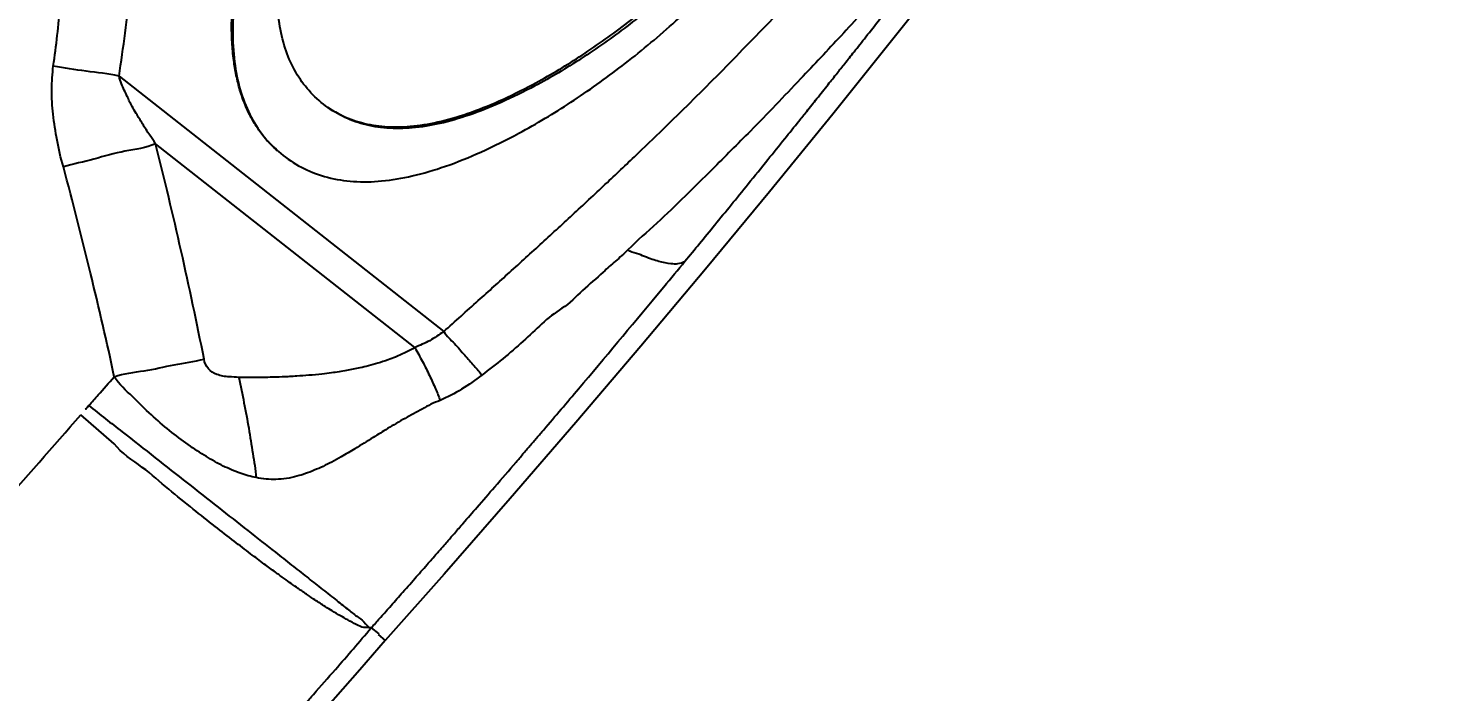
# Model space of a CAD drawing. Header units: millimetres. Extents: x 1145859089 to 1147511753, y -1047484727 to -1047247487.
# Drawn here: x 1147325913.1 to 1147325993.2, y -1047434411.5 to -1047434373.7 of the extents above; entities that cross this region are included whole.
import ezdxf
from ezdxf.xclip import XClip

# ---------------------------------------------------------------- set-up
doc = ezdxf.new("R2010")
doc.units = ezdxf.units.MM
doc.header["$LTSCALE"] = 100
doc.header["$MEASUREMENT"] = 0
doc.header["$XCLIPFRAME"] = 2
doc.layers.get('0').update_dxf_attribs({"linetype": 'CONTINUOUS'})
for name, color, linetype in [('XREF', 135, 'CONTINUOUS'), ('단지배치도$0$S240910', 33, 'CONTINUOUS'), ('단지배치도$0$W240910', 135, 'CONTINUOUS')]:
    doc.layers.add(name, color=color, linetype=linetype)
doc.styles.add('단지배치도$0$WS1', font='romans.shx', dxfattribs={"width": 0.8, "bigfont": 'whgtxt.shx'})

# ---------------------------------------------------------------- blocks, each defined once
blk = doc.blocks.new('단지배치도$0$zw$9902')
at = {"layer": '단지배치도$0$W240910', "linetype": 'ByBlock', "ltscale": 20}
for p, q in [((65693.495, -63000.942), (65690.385, -63004.871)), ((65690.385, -63004.871), (65686.811, -63009.324)), ((65646.201, -63007.164), (65664.678, -63021.693)), ((65686.811, -63009.324), (65683.205, -63013.75)), ((65663.028, -63022.605), (65648.279, -63011.006)), ((65683.205, -63013.75), (65679.567, -63018.151)), ((65679.567, -63018.151), (65675.898, -63022.525)), ((65676.809, -63019.618), (65677.203, -63019.143)), ((65675.898, -63022.525), (65672.197, -63026.873)), ((65645.927, -63028.075), (65644.019, -63026.43)), ((65672.197, -63026.873), (65668.465, -63031.193)), ((65668.465, -63031.193), (65664.702, -63035.487)), ((65664.702, -63035.487), (65661.345, -63039.264)), ((65656.395, -63036.309), (65656.383, -63036.301)), ((65660.536, -63038.541), (65660.544, -63038.551)), ((65660.538, -63038.561), (65660.537, -63038.564)), ((65660.537, -63038.565), (65660.538, -63038.564)), ((65660.537, -63038.564), (65660.537, -63038.565)), ((65660.537, -63038.565), (65660.537, -63038.565)), ((65660.541, -63038.557), (65660.538, -63038.561)), ((65660.538, -63038.564), (65660.54, -63038.563)), ((65660.54, -63038.563), (65660.541, -63038.561)), ((65660.544, -63038.551), (65660.541, -63038.557)), ((65660.541, -63038.561), (65660.545, -63038.558)), ((65660.545, -63038.558), (65660.55, -63038.553)), ((65660.55, -63038.553), (65660.989, -63038.884)), ((65660.989, -63038.884), (65660.955, -63038.922)), ((65660.955, -63038.922), (65661.345, -63039.264)), ((65661.345, -63039.264), (65659.897, -63040.938)), ((65659.897, -63040.938), (65657.96, -63043.133))]:
    blk.add_line(p, q, dxfattribs=at)
for centre, radius, start, end in [((65404.85, -63072.292), 251.025, 11.26445, 14.13122), ((65121.09, -62558.602), 722.053, 320.370361, 320.520025)]:
    blk.add_arc(centre, radius, start, end, dxfattribs=at)
for points, start_tangent, end_tangent in [([(65694.958, -62961.539), (65693.764, -62960.784), (65692.432, -62960.289), (65690.963, -62960.056), (65689.355, -62960.083), (65687.609, -62960.371), (65685.725, -62960.921), (65683.704, -62961.731), (65681.544, -62962.801), (65678.586, -62964.563), (65675.668, -62966.638), (65672.789, -62969.026), (65669.951, -62971.727), (65667.152, -62974.741), (65664.393, -62978.069), (65661.807, -62981.539), (65659.536, -62984.972), (65657.579, -62988.369), (65655.937, -62991.73), (65654.609, -62995.054), (65653.595, -62998.342), (65653.066, -63000.689), (65652.757, -63002.841), (65652.668, -63004.799), (65652.801, -63006.562), (65653.154, -63008.13), (65653.728, -63009.503), (65654.523, -63010.682), (65655.539, -63011.666)], (-0.785279, 0.619142), (0.78606, -0.61815)), ([(65655.538, -63011.667), (65656.733, -63012.422), (65658.065, -63012.917), (65659.535, -63013.151), (65661.142, -63013.124), (65662.888, -63012.836), (65664.771, -63012.288), (65666.792, -63011.478), (65668.951, -63010.408), (65671.908, -63008.647), (65674.826, -63006.573), (65677.704, -63004.185), (65680.543, -63001.484), (65683.343, -62998.469), (65686.102, -62995.141), (65688.689, -62991.67), (65690.96, -62988.235), (65692.918, -62984.838), (65694.56, -62981.477), (65695.889, -62978.152), (65696.902, -62974.864), (65697.432, -62972.518), (65697.741, -62970.365), (65697.829, -62968.408), (65697.697, -62966.645), (65697.343, -62965.076), (65696.769, -62963.703), (65695.974, -62962.524), (65694.958, -62961.539)], (0.785278, -0.619144), (-0.78606, 0.61815)), ([(65655.221, -63011.409), (65655.117, -63011.319), (65654.804, -63011.017), (65654.327, -63010.463), (65653.91, -63009.854), (65653.553, -63009.19), (65653.215, -63008.363), (65652.97, -63007.545), (65652.791, -63006.686), (65652.728, -63006.267), (65652.631, -63005.226), (65652.608, -63004.153), (65652.653, -63003.05), (65652.763, -63001.918), (65653.034, -63000.209), (65653.354, -62998.753), (65653.752, -62997.277), (65653.937, -62996.665), (65654.517, -62994.945), (65655.183, -62993.22), (65655.928, -62991.49), (65656.751, -62989.758), (65657.648, -62988.024), (65658.618, -62986.289), (65659.659, -62984.556), (65661.009, -62982.468), (65662.411, -62980.456), (65663.889, -62978.478), (65665.442, -62976.535), (65666.61, -62975.155), (65668.257, -62973.321), (65669.946, -62971.57), (65671.674, -62969.902), (65673.433, -62968.327), (65675.211, -62966.858), (65677.002, -62965.505), (65678.603, -62964.402), (65678.74, -62964.313)], (-0.758989, 0.651104), (0.838158, 0.545428)), ([(65657.829, -63008.753), (65656.907, -63007.863), (65656.182, -63006.8), (65655.655, -63005.566), (65655.325, -63004.158), (65655.194, -63002.579), (65655.261, -63000.827), (65655.526, -62998.903), (65655.988, -62996.807), (65656.873, -62993.893), (65658.035, -62990.951), (65659.475, -62987.981), (65661.192, -62984.984), (65663.187, -62981.959), (65665.459, -62978.906)], (-0.785843, 0.618426), (0.61815, 0.78606)), ([(65642.457, -63006.584), (65642.87, -63003.102), (65643.173, -62999.552), (65643.364, -62995.935), (65643.441, -62992.25)], (0.152618, 0.988285), (0.001639, 0.999999)), ([(65646.201, -63007.164), (65646.84, -63002.244), (65647.265, -62997.304), (65647.487, -62992.364)], (0.149045, 0.98883), (0.022971, 0.999736)), ([(65658.06, -63008.916), (65658.798, -63009.351), (65660.002, -63009.805), (65661.326, -63010.026), (65662.77, -63010.013), (65664.334, -63009.767), (65666.019, -63009.287), (65667.824, -63008.574), (65669.749, -63007.628), (65672.387, -63006.069), (65674.982, -63004.239), (65677.532, -63002.138), (65680.04, -62999.767), (65682.503, -62997.125), (65684.923, -62994.213)], (0.825524, -0.564368), (0.618279, 0.785959)), ([(65685.038, -62994.303), (65682.617, -62997.216), (65680.153, -62999.858), (65677.645, -63002.23), (65675.095, -63004.33), (65672.501, -63006.16), (65669.863, -63007.718), (65667.937, -63008.664), (65666.131, -63009.377), (65664.446, -63009.857), (65662.882, -63010.103), (65661.438, -63010.116), (65660.114, -63009.895), (65658.912, -63009.441), (65657.829, -63008.753)], (-0.618279, -0.785959), (-0.785843, 0.618426)), ([(65677.399, -63009.942), (65680.38, -63006.985), (65683.397, -63003.886), (65686.354, -63000.737), (65689.196, -62997.56)], (0.719393, 0.694603), (0.681606, 0.731719)), ([(65691.962, -62999.736), (65689.688, -63002.256), (65687.283, -63004.866), (65684.98, -63007.318), (65682.127, -63010.283), (65679.954, -63012.474)], (-0.664378, -0.747397), (-0.696437, -0.717618)), ([(65678.404, -63017.689), (65679.231, -63016.683), (65680.106, -63015.616), (65681.028, -63014.487), (65682.001, -63013.291), (65683.121, -63011.908), (65684.083, -63010.715), (65684.888, -63009.713), (65685.33, -63009.163), (65685.913, -63008.433), (65686.555, -63007.628), (65687.061, -63006.992), (65687.496, -63006.444), (65688.025, -63005.777), (65688.696, -63004.927), (65689.513, -63003.89), (65690.303, -63002.882), (65690.992, -63002.002), (65691.579, -63001.248), (65692.066, -63000.622), (65692.453, -63000.123)], (0.635764, 0.771884), (0.61259, 0.790401)), ([(65643.031, -63012.323), (65642.675, -63010.802), (65642.451, -63009.33), (65642.373, -63007.921), (65642.457, -63006.584)], (-0.300531, 0.953772), (0.098706, 0.995117)), ([(65646.201, -63007.164), (65644.323, -63006.878), (65642.458, -63006.584)], (-0.972268, 0.233868), (-0.987358, 0.158506)), ([(65648.279, -63011.006), (65647.955, -63010.527), (65647.536, -63009.874), (65647.183, -63009.287), (65646.957, -63008.885), (65646.66, -63008.312), (65646.348, -63007.595), (65646.201, -63007.164)], (-0.480996, 0.876723), (-0.141893, 0.989882)), ([(65664.678, -63021.693), (65666.642, -63019.933), (65668.422, -63018.328), (65670.277, -63016.64), (65672.12, -63014.945), (65673.988, -63013.202), (65675.748, -63011.534), (65677.399, -63009.942)], (0.743148, 0.669127), (0.719393, 0.694603)), ([(65648.279, -63011.006), (65646.536, -63011.435), (65644.773, -63011.877), (65643.031, -63012.323)], (-0.908393, -0.418118), (-0.96818, -0.250255)), ([(65645.931, -63024.268), (65644.577, -63018.367), (65643.031, -63012.323)], (-0.204205, 0.978928), (-0.264726, 0.964324)), ([(65679.954, -63012.474), (65678.41, -63013.986), (65676.798, -63015.522), (65675.159, -63017.039)], (-0.723267, -0.690569), (-0.710346, -0.703853)), ([(65675.159, -63017.039), (65674.45, -63017.684), (65673.75, -63018.311)], (-0.704814, -0.709392), (-0.725327, -0.688404)), ([(65678.404, -63017.689), (65677.986, -63017.842), (65677.62, -63017.84), (65676.919, -63017.702), (65676.546, -63017.589), (65675.655, -63017.258), (65675.159, -63017.039)], (-0.780734, -0.624864), (-0.71437, 0.699768)), ([(65673.75, -63018.311), (65672.577, -63019.349), (65671.405, -63020.369)], (-0.725327, -0.688404), (-0.849402, -0.527747)), ([(65660.55, -63038.553), (65661.03, -63038.012), (65661.601, -63037.368), (65662.261, -63036.62), (65663.03, -63035.748), (65663.729, -63034.951), (65664.282, -63034.32), (65664.688, -63033.855), (65664.931, -63033.577), (65665.281, -63033.176), (65665.782, -63032.601), (65666.575, -63031.688), (65667.579, -63030.526), (65668.793, -63029.116), (65669.187, -63028.657), (65669.58, -63028.198), (65669.972, -63027.739), (65670.364, -63027.28), (65672.351, -63024.941), (65676.809, -63019.618)], (0.664456, 0.747328), (0.638622, 0.769521)), ([(65671.405, -63020.369), (65669.191, -63022.247), (65666.852, -63024.164)], (-0.849402, -0.527747), (-0.797877, -0.60282)), ([(65664.678, -63021.693), (65663.881, -63022.21), (65663.028, -63022.605)], (-0.850675, -0.525692), (-0.898872, -0.438212)), ([(65664.678, -63021.693), (65665.287, -63022.379), (65665.873, -63023.042), (65666.403, -63023.647), (65666.853, -63024.164)], (0.531962, -0.846768), (0.65369, -0.756763)), ([(65663.028, -63022.605), (65662.578, -63022.847), (65661.928, -63023.143), (65661.508, -63023.304), (65660.923, -63023.497), (65660.389, -63023.645), (65659.91, -63023.759), (65659.147, -63023.911), (65658.294, -63024.042), (65657.748, -63024.109), (65656.998, -63024.181), (65656.327, -63024.23), (65655.479, -63024.273), (65654.798, -63024.295), (65654.283, -63024.305), (65653.58, -63024.309), (65653.011, -63024.298)], (-0.857397, -0.514656), (-0.999994, 0.003342)), ([(65663.028, -63022.605), (65663.466, -63023.397), (65663.866, -63024.191), (65664.208, -63024.944), (65664.476, -63025.621)], (0.499018, -0.866592), (0.339869, -0.940473)), ([(65645.932, -63024.268), (65647.629, -63023.922), (65649.343, -63023.583), (65651.039, -63023.258)], (0.931847, 0.362853), (0.973191, 0.229999)), ([(65653.011, -63024.298), (65652.473, -63024.27), (65651.768, -63024.131), (65651.283, -63023.81), (65651.039, -63023.258)], (-0.990692, 0.136121), (-0.106326, 0.994331)), ([(65644.484, -63025.904), (65645.02, -63025.3), (65645.931, -63024.268)], (0.676961, 0.736019), (0.671634, 0.740883)), ([(65654.003, -63030.003), (65653.096, -63029.751), (65652.131, -63029.341), (65651.168, -63028.808), (65650.132, -63028.124), (65649.075, -63027.322), (65648.042, -63026.436), (65646.966, -63025.394), (65645.932, -63024.268)], (-0.980983, 0.194096), (-0.521004, 0.853554)), ([(65653.011, -63024.298), (65653.31, -63025.745), (65653.579, -63027.196), (65653.812, -63028.625), (65654.006, -63030.008)], (0.212816, -0.977092), (0.085081, -0.996374)), ([(65666.852, -63024.164), (65665.697, -63024.975), (65664.474, -63025.62)], (-0.808438, -0.588581), (-0.895007, -0.446052)), ([(65644.484, -63025.904), (65644.019, -63026.43)], (-0.679411, -0.733758), (-0.652957, -0.757395)), ([(65644.484, -63025.904), (65646.378, -63027.392), (65648.262, -63028.874), (65650.078, -63030.302), (65651.842, -63031.689), (65653.531, -63033.017), (65655.095, -63034.248), (65656.02, -63034.976), (65656.878, -63035.652), (65657.68, -63036.282)], (0.772482, -0.635037), (0.798165, -0.60244)), ([(65664.474, -63025.62), (65663.452, -63026.102), (65662.474, -63026.629), (65661.479, -63027.214), (65660.662, -63027.719), (65659.62, -63028.362), (65658.836, -63028.823), (65658.303, -63029.113), (65657.808, -63029.36), (65657.311, -63029.582), (65656.805, -63029.775), (65656.325, -63029.923), (65655.722, -63030.05), (65655.132, -63030.102), (65654.576, -63030.085), (65654.003, -63030.003)], (-0.96082, -0.277173), (-0.981561, 0.19115)), ([(65629.108, -63042.189), (65634.28, -63037.088), (65639.255, -63031.829), (65644.019, -63026.43)], (0.714576, 0.699558), (0.658041, 0.752982)), ([(65656.395, -63036.309), (65655.603, -63035.748), (65655.101, -63035.385), (65654.466, -63034.918), (65653.686, -63034.334), (65652.754, -63033.623), (65651.664, -63032.775), (65650.419, -63031.787), (65649.03, -63030.663), (65647.52, -63029.417), (65645.927, -63028.075)], (-0.820104, 0.572215), (-0.597221, 0.802077)), ([(65660.528, -63038.55), (65660.132, -63038.529), (65659.701, -63038.356), (65659.219, -63038.102), (65658.807, -63037.871), (65658.33, -63037.588), (65657.93, -63037.339), (65657.349, -63036.96), (65656.927, -63036.676), (65656.403, -63036.315), (65656.383, -63036.301)], (-0.982598, 0.185743), (-0.819979, 0.572393)), ([(65657.68, -63036.282), (65658.498, -63036.925), (65659.192, -63037.471), (65659.73, -63037.893), (65660.135, -63038.212), (65660.536, -63038.541)], (0.798165, -0.60244), (0.997761, -0.066878)), ([(65652.227, -63047.836), (65655.392, -63044.416), (65656.179, -63043.545), (65656.43, -63043.266), (65656.8, -63042.852), (65657.262, -63042.333), (65658.516, -63040.909), (65660.55, -63038.553)], (0.685733, 0.727854), (0.64855, 0.761172))]:
    blk.add_spline(points, degree=3, dxfattribs=dict(at, start_tangent=start_tangent, end_tangent=end_tangent))
at = {"layer": '단지배치도$0$S240910', "style": '단지배치도$0$WS1', "width": 0.8}
blk.add_text('FH:32.00', height=1200, dxfattribs=at).set_placement((60354.833, -63274.832))
blk = doc.blocks.new('단지배치도')
blk.add_blockref('단지배치도$0$zw$9902', (141034.193, 142437.157))

msp = doc.modelspace()

# ---------------------------------------------------------------- block references
at = {"layer": 'XREF'}
ref = msp.add_blockref('단지배치도', (1147119237.834579, -1047513806.462535), dxfattribs=at)
XClip(ref).set_block_clipping_path([(72982.4064819524, 34919.7593965302), (360382.4067475507, 255319.7593436702)])

doc.saveas('drawing.dxf')
